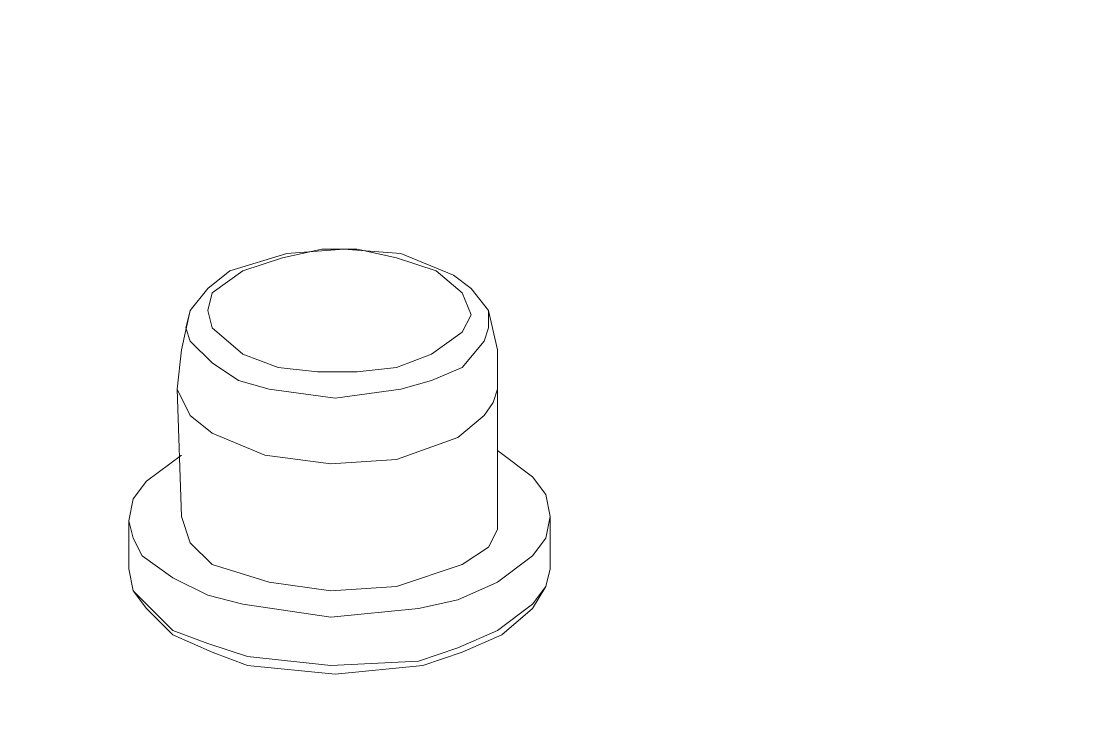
# Model space of a CAD drawing. Header units: centimetres. Extents: x -22.4 to 6.2, y -30.9 to -11.
# Drawn here: x -7.653 to -6.62, y -29.403 to -28.74 of the extents above; entities that cross this region are included whole.
import ezdxf

# ---------------------------------------------------------------- set-up
doc = ezdxf.new("R2010")
doc.units = ezdxf.units.CM
doc.header["$MEASUREMENT"] = 0
doc.layers.add('layer 1', color=7, linetype='Continuous')

msp = doc.modelspace()

# ---------------------------------------------------------------- linework, layer by layer
at = {"layer": 'layer 1', "lineweight": 9}
for points, knots in [([(-21.92211, -30.90598), (-21.92211, -30.90598), (6.24226, -30.90598), (6.24226, -30.90598), (6.24226, -30.90598), (6.24226, -30.90598), (6.24226, -11.33528), (6.24226, -11.33528), (6.24226, -11.33528), (6.24226, -11.33528), (-21.92211, -11.33528), (-21.92211, -11.33528), (-21.92211, -11.33528), (-21.92211, -11.33528), (-21.92211, -30.90598), (-21.92211, -30.90598)], [0, 0, 0, 0, 0.2, 0.2, 0.2, 0.2, 0.4, 0.4, 0.4, 0.4, 0.6, 0.6, 0.6, 0.6, 1, 1, 1, 1]), ([(-7.28699, -28.96393), (-7.28699, -28.96393), (-7.34202, -28.95969), (-7.34202, -28.95969), (-7.34202, -28.95969), (-7.34202, -28.95969), (-7.39705, -28.96393), (-7.39705, -28.96393), (-7.39705, -28.96393), (-7.39705, -28.96393), (-7.45209, -28.98086), (-7.45209, -28.98086), (-7.45209, -28.98086), (-7.45209, -28.98086), (-7.47325, -28.99779), (-7.47325, -28.99779), (-7.47325, -28.99779), (-7.47325, -28.99779), (-7.49019, -29.01896), (-7.49019, -29.01896)], [0, 0, 0, 0, 0.1666667, 0.1666667, 0.1666667, 0.1666667, 0.3333333, 0.3333333, 0.3333333, 0.3333333, 0.5, 0.5, 0.5, 0.5, 0.6666667, 0.6666667, 0.6666667, 0.6666667, 1, 1, 1, 1]), ([(-7.40552, -29.07399), (-7.40552, -29.07399), (-7.43939, -29.06129), (-7.43939, -29.06129), (-7.43939, -29.06129), (-7.43939, -29.06129), (-7.46902, -29.03589), (-7.46902, -29.03589), (-7.46902, -29.03589), (-7.46902, -29.03589), (-7.47325, -29.01896), (-7.47325, -29.01896), (-7.47325, -29.01896), (-7.47325, -29.01896), (-7.46902, -29.00203), (-7.46902, -29.00203), (-7.46902, -29.00203), (-7.46902, -29.00203), (-7.43939, -28.98086), (-7.43939, -28.98086), (-7.43939, -28.98086), (-7.43939, -28.98086), (-7.40129, -28.96816), (-7.40129, -28.96816), (-7.40129, -28.96816), (-7.40129, -28.96816), (-7.36319, -28.95969), (-7.36319, -28.95969), (-7.36319, -28.95969), (-7.36319, -28.95969), (-7.32932, -28.95969), (-7.32932, -28.95969), (-7.32932, -28.95969), (-7.32932, -28.95969), (-7.29122, -28.96816), (-7.29122, -28.96816)], [0, 0, 0, 0, 0.1, 0.1, 0.1, 0.1, 0.2, 0.2, 0.2, 0.2, 0.3, 0.3, 0.3, 0.3, 0.4, 0.4, 0.4, 0.4, 0.5, 0.5, 0.5, 0.5, 0.6, 0.6, 0.6, 0.6, 0.7, 0.7, 0.7, 0.7, 0.8, 0.8, 0.8, 0.8, 1, 1, 1, 1]), ([(-7.29122, -28.96816), (-7.29122, -28.96816), (-7.25312, -28.98086), (-7.25312, -28.98086), (-7.25312, -28.98086), (-7.25312, -28.98086), (-7.22772, -29.00203), (-7.22772, -29.00203), (-7.22772, -29.00203), (-7.22772, -29.00203), (-7.21925, -29.02319), (-7.21925, -29.02319), (-7.21925, -29.02319), (-7.21925, -29.02319), (-7.22772, -29.04013), (-7.22772, -29.04013), (-7.22772, -29.04013), (-7.22772, -29.04013), (-7.25735, -29.06129), (-7.25735, -29.06129), (-7.25735, -29.06129), (-7.25735, -29.06129), (-7.29122, -29.07399), (-7.29122, -29.07399), (-7.29122, -29.07399), (-7.29122, -29.07399), (-7.32932, -29.07823), (-7.32932, -29.07823), (-7.32932, -29.07823), (-7.32932, -29.07823), (-7.36742, -29.07823), (-7.36742, -29.07823), (-7.36742, -29.07823), (-7.36742, -29.07823), (-7.40552, -29.07399), (-7.40552, -29.07399)], [0, 0, 0, 0, 0.1, 0.1, 0.1, 0.1, 0.2, 0.2, 0.2, 0.2, 0.3, 0.3, 0.3, 0.3, 0.4, 0.4, 0.4, 0.4, 0.5, 0.5, 0.5, 0.5, 0.6, 0.6, 0.6, 0.6, 0.7, 0.7, 0.7, 0.7, 0.8, 0.8, 0.8, 0.8, 1, 1, 1, 1]), ([(-7.20232, -29.01896), (-7.20232, -29.01896), (-7.21925, -28.99779), (-7.21925, -28.99779), (-7.21925, -28.99779), (-7.21925, -28.99779), (-7.23619, -28.98509), (-7.23619, -28.98509), (-7.23619, -28.98509), (-7.23619, -28.98509), (-7.28699, -28.96393), (-7.28699, -28.96393)], [0, 0, 0, 0, 0.25, 0.25, 0.25, 0.25, 0.5, 0.5, 0.5, 0.5, 1, 1, 1, 1]), ([(-7.49019, -29.01896), (-7.49019, -29.01896), (-7.49865, -29.05706), (-7.49865, -29.05706), (-7.49865, -29.05706), (-7.49865, -29.05706), (-7.50289, -29.09516), (-7.50289, -29.09516)], [0, 0, 0, 0, 0.3333333, 0.3333333, 0.3333333, 0.3333333, 1, 1, 1, 1]), ([(-7.41399, -29.09516), (-7.41399, -29.09516), (-7.44362, -29.08669), (-7.44362, -29.08669), (-7.44362, -29.08669), (-7.44362, -29.08669), (-7.46902, -29.06976), (-7.46902, -29.06976), (-7.46902, -29.06976), (-7.46902, -29.06976), (-7.49019, -29.04859), (-7.49019, -29.04859), (-7.49019, -29.04859), (-7.49019, -29.04859), (-7.49442, -29.03589), (-7.49442, -29.03589), (-7.49442, -29.03589), (-7.49442, -29.03589), (-7.49019, -29.01896), (-7.49019, -29.01896)], [0, 0, 0, 0, 0.1666667, 0.1666667, 0.1666667, 0.1666667, 0.3333333, 0.3333333, 0.3333333, 0.3333333, 0.5, 0.5, 0.5, 0.5, 0.6666667, 0.6666667, 0.6666667, 0.6666667, 1, 1, 1, 1]), ([(-7.20232, -29.01896), (-7.20232, -29.01896), (-7.20232, -29.03589), (-7.20232, -29.03589), (-7.20232, -29.03589), (-7.20232, -29.03589), (-7.20655, -29.04859), (-7.20655, -29.04859), (-7.20655, -29.04859), (-7.20655, -29.04859), (-7.22772, -29.07399), (-7.22772, -29.07399), (-7.22772, -29.07399), (-7.22772, -29.07399), (-7.25735, -29.08669), (-7.25735, -29.08669), (-7.25735, -29.08669), (-7.25735, -29.08669), (-7.28699, -29.09516), (-7.28699, -29.09516), (-7.28699, -29.09516), (-7.28699, -29.09516), (-7.35049, -29.10363), (-7.35049, -29.10363), (-7.35049, -29.10363), (-7.35049, -29.10363), (-7.41399, -29.09516), (-7.41399, -29.09516)], [0, 0, 0, 0, 0.125, 0.125, 0.125, 0.125, 0.25, 0.25, 0.25, 0.25, 0.375, 0.375, 0.375, 0.375, 0.5, 0.5, 0.5, 0.5, 0.625, 0.625, 0.625, 0.625, 0.75, 0.75, 0.75, 0.75, 1, 1, 1, 1]), ([(-7.19385, -29.09516), (-7.19385, -29.09516), (-7.19385, -29.05706), (-7.19385, -29.05706), (-7.19385, -29.05706), (-7.19385, -29.05706), (-7.20232, -29.01896), (-7.20232, -29.01896)], [0, 0, 0, 0, 0.3333333, 0.3333333, 0.3333333, 0.3333333, 1, 1, 1, 1]), ([(-7.50289, -29.09516), (-7.50289, -29.09516), (-7.49019, -29.12056), (-7.49019, -29.12056), (-7.49019, -29.12056), (-7.49019, -29.12056), (-7.46902, -29.13749), (-7.46902, -29.13749), (-7.46902, -29.13749), (-7.46902, -29.13749), (-7.41822, -29.15866), (-7.41822, -29.15866)], [0, 0, 0, 0, 0.25, 0.25, 0.25, 0.25, 0.5, 0.5, 0.5, 0.5, 1, 1, 1, 1]), ([(-7.19385, -29.09516), (-7.19385, -29.09516), (-7.19809, -29.10786), (-7.19809, -29.10786), (-7.19809, -29.10786), (-7.19809, -29.10786), (-7.20655, -29.12056), (-7.20655, -29.12056), (-7.20655, -29.12056), (-7.20655, -29.12056), (-7.23195, -29.14173), (-7.23195, -29.14173), (-7.23195, -29.14173), (-7.23195, -29.14173), (-7.29122, -29.16289), (-7.29122, -29.16289), (-7.29122, -29.16289), (-7.29122, -29.16289), (-7.35472, -29.16713), (-7.35472, -29.16713), (-7.35472, -29.16713), (-7.35472, -29.16713), (-7.41822, -29.15866), (-7.41822, -29.15866)], [0, 0, 0, 0, 0.1428571, 0.1428571, 0.1428571, 0.1428571, 0.2857143, 0.2857143, 0.2857143, 0.2857143, 0.4285714, 0.4285714, 0.4285714, 0.4285714, 0.5714286, 0.5714286, 0.5714286, 0.5714286, 0.7142857, 0.7142857, 0.7142857, 0.7142857, 1, 1, 1, 1]), ([(-7.19385, -29.15443), (-7.19385, -29.15443), (-7.15999, -29.17983), (-7.15999, -29.17983), (-7.15999, -29.17983), (-7.15999, -29.17983), (-7.14729, -29.19676), (-7.14729, -29.19676), (-7.14729, -29.19676), (-7.14729, -29.19676), (-7.14305, -29.21793), (-7.14305, -29.21793)], [0, 0, 0, 0, 0.25, 0.25, 0.25, 0.25, 0.5, 0.5, 0.5, 0.5, 1, 1, 1, 1]), ([(-7.49865, -29.15866), (-7.49865, -29.15866), (-7.53252, -29.18406), (-7.53252, -29.18406), (-7.53252, -29.18406), (-7.53252, -29.18406), (-7.54522, -29.20099), (-7.54522, -29.20099), (-7.54522, -29.20099), (-7.54522, -29.20099), (-7.54945, -29.22216), (-7.54945, -29.22216)], [0, 0, 0, 0, 0.25, 0.25, 0.25, 0.25, 0.5, 0.5, 0.5, 0.5, 1, 1, 1, 1]), ([(-7.49865, -29.21793), (-7.49865, -29.21793), (-7.49019, -29.24333), (-7.49019, -29.24333), (-7.49019, -29.24333), (-7.49019, -29.24333), (-7.46902, -29.26449), (-7.46902, -29.26449), (-7.46902, -29.26449), (-7.46902, -29.26449), (-7.41399, -29.28143), (-7.41399, -29.28143)], [0, 0, 0, 0, 0.25, 0.25, 0.25, 0.25, 0.5, 0.5, 0.5, 0.5, 1, 1, 1, 1]), ([(-7.14305, -29.21793), (-7.14305, -29.21793), (-7.14729, -29.23909), (-7.14729, -29.23909), (-7.14729, -29.23909), (-7.14729, -29.23909), (-7.15999, -29.25603), (-7.15999, -29.25603), (-7.15999, -29.25603), (-7.15999, -29.25603), (-7.19385, -29.28143), (-7.19385, -29.28143), (-7.19385, -29.28143), (-7.19385, -29.28143), (-7.23195, -29.29836), (-7.23195, -29.29836), (-7.23195, -29.29836), (-7.23195, -29.29836), (-7.27005, -29.30683), (-7.27005, -29.30683), (-7.27005, -29.30683), (-7.27005, -29.30683), (-7.35472, -29.31529), (-7.35472, -29.31529), (-7.35472, -29.31529), (-7.35472, -29.31529), (-7.43939, -29.30259), (-7.43939, -29.30259)], [0, 0, 0, 0, 0.125, 0.125, 0.125, 0.125, 0.25, 0.25, 0.25, 0.25, 0.375, 0.375, 0.375, 0.375, 0.5, 0.5, 0.5, 0.5, 0.625, 0.625, 0.625, 0.625, 0.75, 0.75, 0.75, 0.75, 1, 1, 1, 1]), ([(-7.19385, -29.21793), (-7.19385, -29.21793), (-7.19385, -29.23063), (-7.19385, -29.23063), (-7.19385, -29.23063), (-7.19385, -29.23063), (-7.20232, -29.24756), (-7.20232, -29.24756), (-7.20232, -29.24756), (-7.20232, -29.24756), (-7.22772, -29.26449), (-7.22772, -29.26449), (-7.22772, -29.26449), (-7.22772, -29.26449), (-7.29122, -29.28566), (-7.29122, -29.28566), (-7.29122, -29.28566), (-7.29122, -29.28566), (-7.35472, -29.28989), (-7.35472, -29.28989), (-7.35472, -29.28989), (-7.35472, -29.28989), (-7.41399, -29.28143), (-7.41399, -29.28143)], [0, 0, 0, 0, 0.1428571, 0.1428571, 0.1428571, 0.1428571, 0.2857143, 0.2857143, 0.2857143, 0.2857143, 0.4285714, 0.4285714, 0.4285714, 0.4285714, 0.5714286, 0.5714286, 0.5714286, 0.5714286, 0.7142857, 0.7142857, 0.7142857, 0.7142857, 1, 1, 1, 1]), ([(-7.54945, -29.22216), (-7.54945, -29.22216), (-7.54522, -29.23909), (-7.54522, -29.23909), (-7.54522, -29.23909), (-7.54522, -29.23909), (-7.53675, -29.25603), (-7.53675, -29.25603), (-7.53675, -29.25603), (-7.53675, -29.25603), (-7.50712, -29.27719), (-7.50712, -29.27719), (-7.50712, -29.27719), (-7.50712, -29.27719), (-7.47325, -29.29413), (-7.47325, -29.29413), (-7.47325, -29.29413), (-7.47325, -29.29413), (-7.43939, -29.30259), (-7.43939, -29.30259)], [0, 0, 0, 0, 0.1666667, 0.1666667, 0.1666667, 0.1666667, 0.3333333, 0.3333333, 0.3333333, 0.3333333, 0.5, 0.5, 0.5, 0.5, 0.6666667, 0.6666667, 0.6666667, 0.6666667, 1, 1, 1, 1]), ([(-7.54945, -29.26873), (-7.54945, -29.26873), (-7.54522, -29.28989), (-7.54522, -29.28989), (-7.54522, -29.28989), (-7.54522, -29.28989), (-7.53252, -29.30259), (-7.53252, -29.30259), (-7.53252, -29.30259), (-7.53252, -29.30259), (-7.50712, -29.32799), (-7.50712, -29.32799), (-7.50712, -29.32799), (-7.50712, -29.32799), (-7.47325, -29.34069), (-7.47325, -29.34069), (-7.47325, -29.34069), (-7.47325, -29.34069), (-7.43515, -29.35339), (-7.43515, -29.35339)], [0, 0, 0, 0, 0.1666667, 0.1666667, 0.1666667, 0.1666667, 0.3333333, 0.3333333, 0.3333333, 0.3333333, 0.5, 0.5, 0.5, 0.5, 0.6666667, 0.6666667, 0.6666667, 0.6666667, 1, 1, 1, 1]), ([(-7.54945, -29.26873), (-7.54945, -29.26873), (-7.54522, -29.28989), (-7.54522, -29.28989), (-7.54522, -29.28989), (-7.54522, -29.28989), (-7.53252, -29.30683), (-7.53252, -29.30683), (-7.53252, -29.30683), (-7.53252, -29.30683), (-7.50712, -29.33223), (-7.50712, -29.33223), (-7.50712, -29.33223), (-7.50712, -29.33223), (-7.46902, -29.34916), (-7.46902, -29.34916), (-7.46902, -29.34916), (-7.46902, -29.34916), (-7.43515, -29.36186), (-7.43515, -29.36186), (-7.43515, -29.36186), (-7.43515, -29.36186), (-7.35049, -29.37033), (-7.35049, -29.37033), (-7.35049, -29.37033), (-7.35049, -29.37033), (-7.26582, -29.36186), (-7.26582, -29.36186), (-7.26582, -29.36186), (-7.26582, -29.36186), (-7.22772, -29.34916), (-7.22772, -29.34916), (-7.22772, -29.34916), (-7.22772, -29.34916), (-7.18962, -29.33223), (-7.18962, -29.33223), (-7.18962, -29.33223), (-7.18962, -29.33223), (-7.15999, -29.30683), (-7.15999, -29.30683), (-7.15999, -29.30683), (-7.15999, -29.30683), (-7.14729, -29.28566), (-7.14729, -29.28566), (-7.14729, -29.28566), (-7.14729, -29.28566), (-7.14305, -29.26873), (-7.14305, -29.26873)], [0, 0, 0, 0, 0.0769231, 0.0769231, 0.0769231, 0.0769231, 0.1538462, 0.1538462, 0.1538462, 0.1538462, 0.2307692, 0.2307692, 0.2307692, 0.2307692, 0.3076923, 0.3076923, 0.3076923, 0.3076923, 0.3846154, 0.3846154, 0.3846154, 0.3846154, 0.4615385, 0.4615385, 0.4615385, 0.4615385, 0.5384615, 0.5384615, 0.5384615, 0.5384615, 0.6153846, 0.6153846, 0.6153846, 0.6153846, 0.6923077, 0.6923077, 0.6923077, 0.6923077, 0.7692308, 0.7692308, 0.7692308, 0.7692308, 0.8461538, 0.8461538, 0.8461538, 0.8461538, 1, 1, 1, 1]), ([(-7.43515, -29.35339), (-7.43515, -29.35339), (-7.35472, -29.36186), (-7.35472, -29.36186), (-7.35472, -29.36186), (-7.35472, -29.36186), (-7.27005, -29.35763), (-7.27005, -29.35763), (-7.27005, -29.35763), (-7.27005, -29.35763), (-7.23195, -29.34493), (-7.23195, -29.34493), (-7.23195, -29.34493), (-7.23195, -29.34493), (-7.19385, -29.32799), (-7.19385, -29.32799), (-7.19385, -29.32799), (-7.19385, -29.32799), (-7.15999, -29.30259), (-7.15999, -29.30259), (-7.15999, -29.30259), (-7.15999, -29.30259), (-7.14729, -29.28566), (-7.14729, -29.28566), (-7.14729, -29.28566), (-7.14729, -29.28566), (-7.14305, -29.26873), (-7.14305, -29.26873)], [0, 0, 0, 0, 0.125, 0.125, 0.125, 0.125, 0.25, 0.25, 0.25, 0.25, 0.375, 0.375, 0.375, 0.375, 0.5, 0.5, 0.5, 0.5, 0.625, 0.625, 0.625, 0.625, 0.75, 0.75, 0.75, 0.75, 1, 1, 1, 1])]:
    msp.add_open_spline(points, degree=3, knots=knots, dxfattribs=at)
for points in [[(-7.49865, -29.21793), (-7.49865, -29.21793), (-7.50289, -29.09516), (-7.50289, -29.09516)], [(-7.19385, -29.21793), (-7.19385, -29.21793), (-7.19385, -29.09516), (-7.19385, -29.09516)], [(-7.14305, -29.26873), (-7.14305, -29.26873), (-7.14305, -29.21793), (-7.14305, -29.21793)], [(-7.54945, -29.26873), (-7.54945, -29.26873), (-7.54945, -29.22216), (-7.54945, -29.22216)]]:
    msp.add_open_spline(points, degree=3, dxfattribs=at)

doc.saveas('drawing.dxf')
